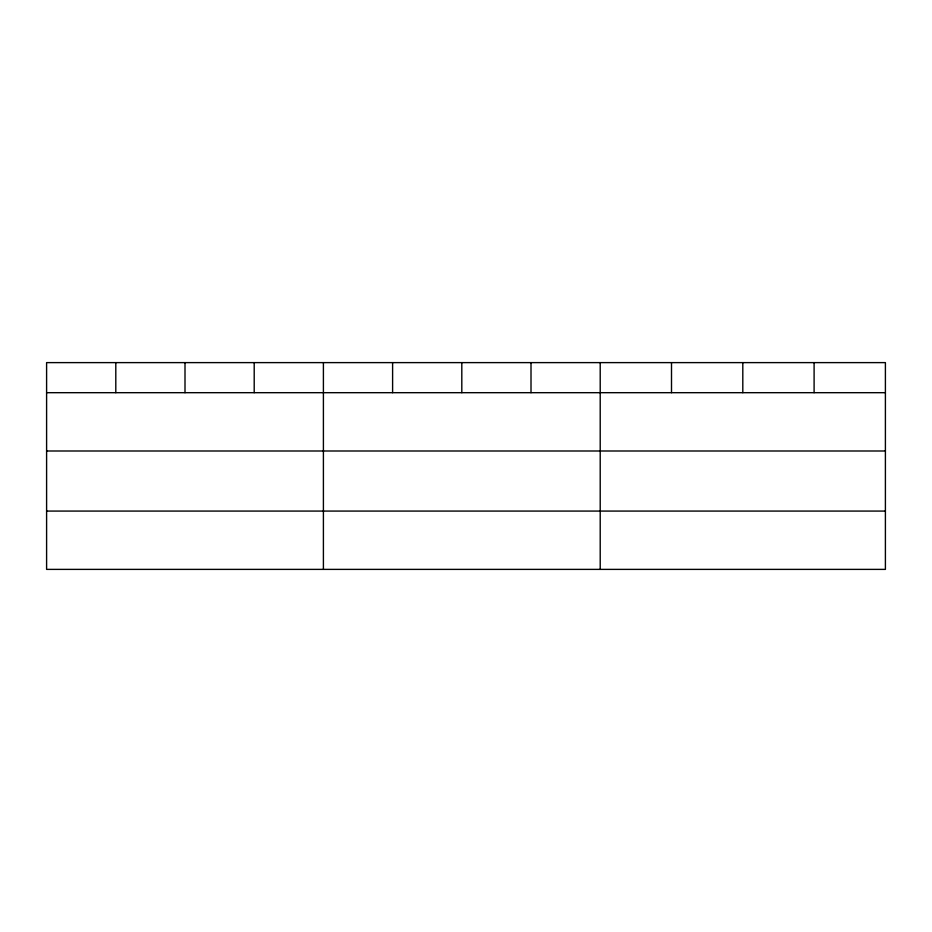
<?xml version="1.0" encoding="UTF-8"?>
<svg xmlns="http://www.w3.org/2000/svg" width="932" height="932" viewBox="0 0 932 932"><rect width="100%" height="100%" fill="white"/><g stroke="black" fill="none" stroke-linecap="round" stroke-linejoin="round"><path stroke-width="1.4" d="M885.4 450.995L885.4 362.618L46.6 362.618L46.6 569.382L885.4 569.382L885.4 450.995L46.6 450.995M46.6 392.687L885.4 392.687M46.6 511.074L885.4 511.074M814.102 362.618L814.102 392.687M742.804 362.618L742.804 392.687M671.506 362.618L671.506 392.687M600.208 362.618L600.208 569.382M531.007 362.618L531.007 392.687M461.806 362.618L461.806 392.687M392.605 362.618L392.605 392.687M323.404 362.618L323.404 569.382M254.203 362.618L254.203 392.687M185.002 362.618L185.002 392.687M115.801 362.618L115.801 392.687"/></g></svg>
